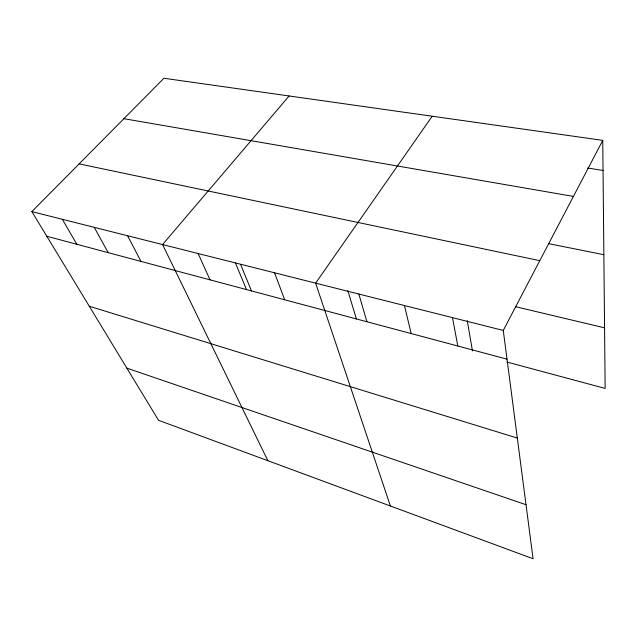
<?xml version="1.0" encoding="UTF-8"?>
<svg xmlns="http://www.w3.org/2000/svg" width="637" height="637" viewBox="0 0 637 637"><rect width="100%" height="100%" fill="white"/><g stroke="black" fill="none" stroke-linecap="round" stroke-linejoin="round"><path stroke-width="0.96" d="M503.27 330.444L602.753 140.371L163.956 78.255L31.85 211.619L158.517 420.277L533.073 558.745L503.27 330.444L31.85 211.619M432.197 116.229L315.618 283.147L390.393 506.001M289.11 95.972L162.57 244.568L267.874 460.71M587.625 168.025L603.048 170.445M123.904 118.689L573.411 196.427M548.537 243.637L603.86 254.704M79.147 163.876L539.786 260.668M515.508 306.676L604.569 327.832M46.804 236.255L507.02 359.157M507.028 362.063L605.15 388.419L602.753 140.371M89.291 306.246L517.316 438.057M126.867 368.146L526.019 504.727M62.354 219.311L76.83 244.282M94.244 227.345L108.186 252.65M127.615 235.762L140.952 261.401M198.123 253.534L210.051 279.858M235.395 262.922L246.503 289.588M240.571 264.387L251.511 290.982M274.515 272.787L284.715 299.796M347.818 290.552L356.401 318.986M358.862 294.047L366.904 321.741M404.423 305.529L411.191 333.573M452.485 317.64L457.828 346.026M467.255 320.594L472.455 350.907"/></g></svg>
